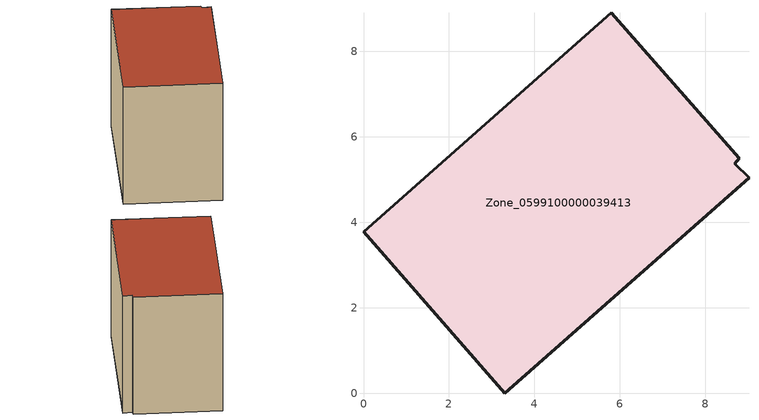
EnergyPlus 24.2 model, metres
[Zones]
Zone_0599100000039413
 floor ground (C_G): 8.79,5.51 8.68,5.37 9.02,5.04 3.31,0 0,3.78 5.8,8.91 z0
 wall outside (C_F): 8.79,5.51 5.8,8.91 0,3.78 3.31,0 9.02,5.04 8.68,5.37 8.79,5.51 z0:6.81
 roof outside (C_R): 8.68,5.37 8.79,5.51 5.8,8.91 0,3.78 3.31,0 9.02,5.04 z6.81
[BUILDING]
Pand.0599100000039413: North Axis=0; Terrain=City; Loads Convergence Tolerance Value=0.04; Temperature Convergence Tolerance Value=0.4; Solar Distribution=FullExterior; Maximum Number of Warmup Days=25; Minimum Number of Warmup Days=1
[Site:Location]
Rotterdam.The.Hague.AP_ZH_NLD Design_Conditions: Latitude=51.96; Longitude=4.45; Time Zone=1; Elevation=-4.5
[SITE:GROUNDTEMPERATURE:BUILDINGSURFACE]
18, 18, 18, 18, 18, 18, 18, 18, 18, 18, 18, 18
[MATERIAL] Thermal Absorptance=0.9; Solar Absorptance=0.7; Visible Absorptance=0.7
Name | Roughness | Thickness | Conductivity | Density | Specific Heat
G.TI.1946 | MediumSmooth | 0.15 | 1 | 540 | 1210
F.TI.1946 | Rough | 0.3 | 0.857143 | 1920 | 840
R.TI.1946 | MediumRough | 0.2 | 0.1 | 1500 | 1000
[CONSTRUCTION]
C_G: G.TI.1946
C_F: F.TI.1946
C_R: R.TI.1946
[ZONE]
Zone_0599100000039413: Type=1; Multiplier=1; Ceiling Height=Autocalculate; Volume=Autocalculate; Floor Area=autocalculate; Part of Total Floor Area=Yes
[ZONEINFILTRATION:DESIGNFLOWRATE]
Infil_Zone_0599100000039413: Zone or ZoneList or Space or SpaceList=Zone_0599100000039413; Schedule=AlwaysOn; Design Flow Rate Calculation Method=Flow/Area; Flow Rate per Floor Area=0.003; Constant Term Coefficient=1; Temperature Term Coefficient=0; Velocity Term Coefficient=0; Velocity Squared Term Coefficient=0
[HVACTEMPLATE:ZONE:IDEALLOADSAIRSYSTEM]
Zone_0599100000039413: Maximum Heating Supply Air Temperature=50; Minimum Cooling Supply Air Temperature=13; Maximum Heating Supply Air Humidity Ratio=0.0156; Minimum Cooling Supply Air Humidity Ratio=0.0077; Heating Limit=NoLimit; Cooling Limit=NoLimit; Dehumidification Control Type=ConstantSensibleHeatRatio; Cooling Sensible Heat Ratio=0.7; Dehumidification Setpoint=60; Humidification Control Type=None; Humidification Setpoint=30; Outdoor Air Method=None; Outdoor Air Flow Rate per Person=0.00944; Outdoor Air Flow Rate per Zone Floor Area=0; Outdoor Air Flow Rate per Zone=0; Demand Controlled Ventilation Type=None; Outdoor Air Economizer Type=NoEconomizer; Heat Recovery Type=None; Sensible Heat Recovery Effectiveness=0.7; Latent Heat Recovery Effectiveness=0.65
[ZONECONTROL:THERMOSTAT]
ThermostatControl_Zone_0599100000039413: Zone or ZoneList=Zone_0599100000039413; Control Type Schedule=DualSetpointControlType; Control 1=Thermostat_Zone_0599100000039413; Temperature Difference Between Cutout And Setpoint=0
[THERMOSTATSETPOINT:DUALSETPOINT]
Thermostat_Zone_0599100000039413: Heating Setpoint Temperature Schedule=HeatingSetpoint_Zone_0599100000039413; Cooling Setpoint Temperature Schedule=CoolingSetpoint_Zone_0599100000039413
[SCHEDULE:COMPACT]
HeatingSetpoint_Zone_0599100000039413: Through: 12/31, For: AllDays, Until: 24:00, 21
CoolingSetpoint_Zone_0599100000039413: Through: 12/31, For: AllDays, Until: 24:00, 24
DualSetpointControlType: Through: 12/31, For: AllDays, Until: 24:00, 4
AlwaysOn: Through: 12/31, For: AllDays, Until: 24:00, 1
